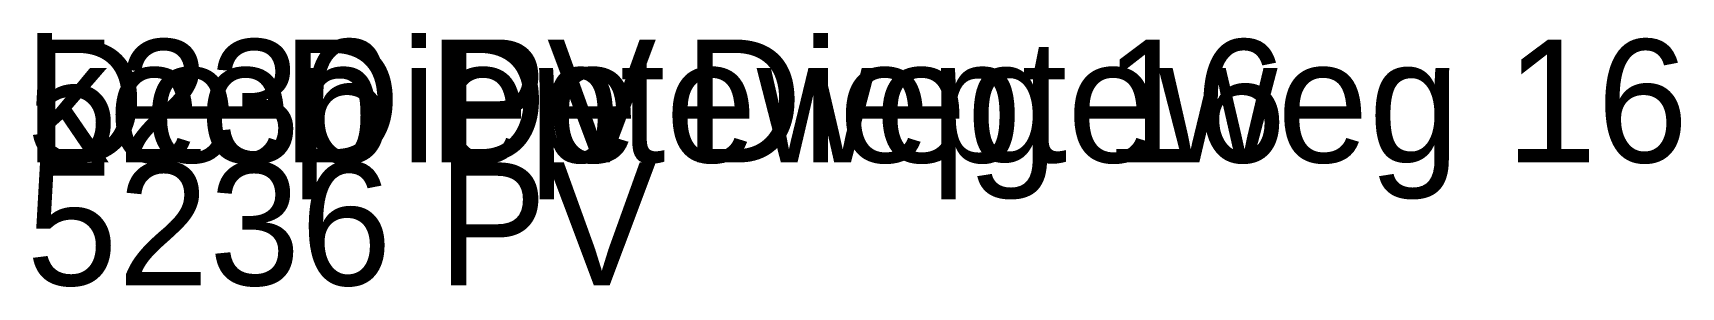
# Model space of a CAD drawing. Header units: metres. Extents: x 0.1 to 33.7, y -2.5 to 2.6.
import ezdxf

# ---------------------------------------------------------------- set-up
doc = ezdxf.new("R2010")
doc.units = ezdxf.units.M

msp = doc.modelspace()

# ---------------------------------------------------------------- texts
for s in ['5236 PV', 'keep De Diepteweg 16', 'De Diepteweg 16']:
    msp.add_text(s, height=2.5).set_placement((0, 0))
at = {"insert": (0, 0), "char_height": 2.5, "attachment_point": 1}
msp.add_mtext('5236 PV', dxfattribs=at)

doc.saveas('drawing.dxf')
